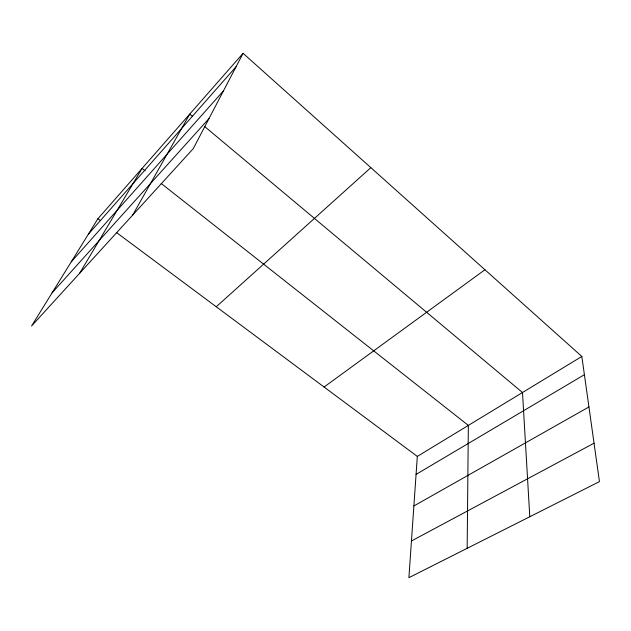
<?xml version="1.0" encoding="UTF-8"?>
<svg xmlns="http://www.w3.org/2000/svg" width="631" height="631" viewBox="0 0 631 631"><rect width="100%" height="100%" fill="white"/><g stroke="black" fill="none" stroke-linecap="round" stroke-linejoin="round"><path stroke-width="0.95" d="M467.161 548.315L468.352 425.404L161.213 183.487M581.829 356.46L417.32 456.41L408.896 577.688L599.45 481.627L581.829 356.46L243.085 53.312L97.931 218.712L31.55 326.03L193.283 148.608L243.085 53.312M132.668 215.1L189.765 114.069L192.763 116.577M79.648 273.262L142.078 168.414L145.138 170.82M88.324 234.251L236.065 66.744M71.256 261.833L223.453 90.88M52.034 292.91L208.995 118.549M216.252 306.769L370.847 167.649M324.089 387.024L484.939 269.752M416.074 474.402L584.393 374.696M413.881 505.967L588.936 406.971M411.451 540.988L594.039 443.191M97.931 218.712L100.282 220.456M116.703 232.681L417.32 456.41M204.76 126.618L522.492 392.514L529.795 516.742"/></g></svg>
